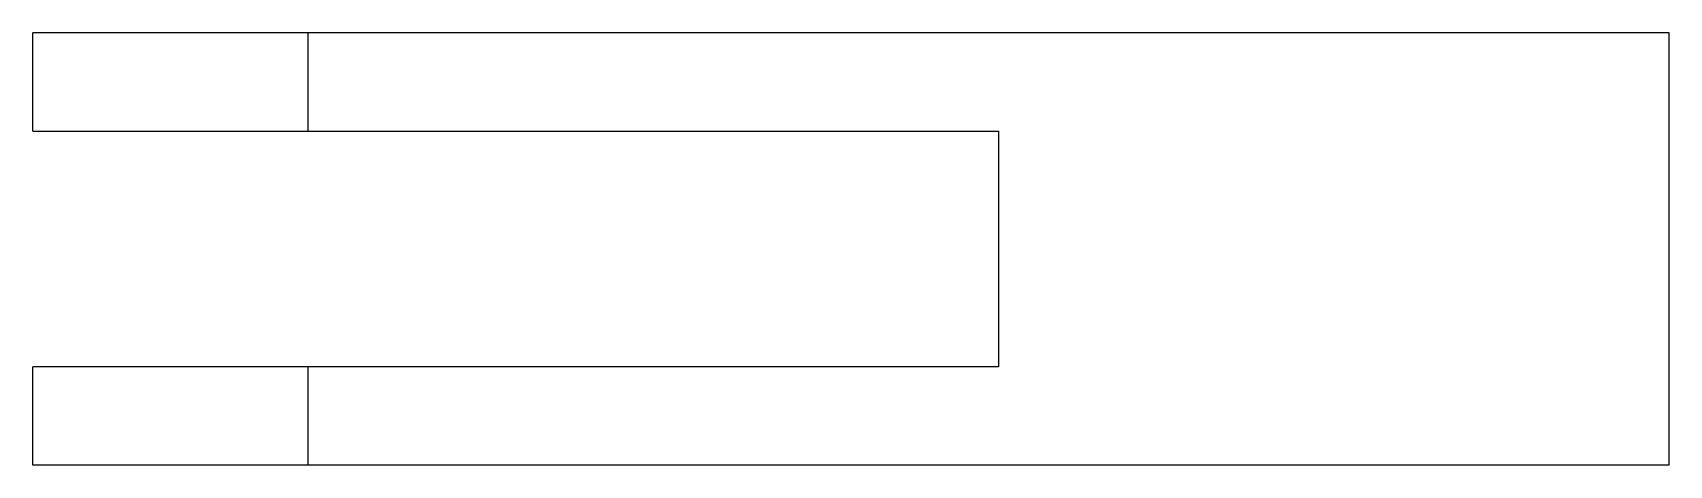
# Model space of a CAD drawing. Header units: metres. Extents: x -29.1 to 54.1, y -22 to 0.
import ezdxf

# ---------------------------------------------------------------- set-up
doc = ezdxf.new("R2010")
doc.units = ezdxf.units.M

msp = doc.modelspace()

# ---------------------------------------------------------------- linework, layer by layer
for points in [[(-29.1, -5), (-29.1, -4.9), (-29.1, -4.8), (-29.1, -4.7), (-29.1, -4.6), (-29.1, -4.5), (-29.1, -4.4), (-29.1, -4.3), (-29.1, -4.2), (-29.1, -4.1), (-29.1, -4), (-29.1, -3.9), (-29.1, -3.8), (-29.1, -3.7), (-29.1, -3.6), (-29.1, -3.5), (-29.1, -3.4), (-29.1, -3.3), (-29.1, -3.2), (-29.1, -3.1), (-29.1, -3), (-29.1, -2.9), (-29.1, -2.8), (-29.1, -2.7), (-29.1, -2.6), (-29.1, -2.5), (-29.1, -2.4), (-29.1, -2.3), (-29.1, -2.2), (-29.1, -2.1), (-29.1, -2), (-29.1, -1.9), (-29.1, -1.8), (-29.1, -1.7), (-29.1, -1.6), (-29.1, -1.5), (-29.1, -1.4), (-29.1, -1.3), (-29.1, -1.2), (-29.1, -1.1), (-29.1, -1), (-29.1, -0.9), (-29.1, -0.8), (-29.1, -0.7), (-29.1, -0.6), (-29.1, -0.5), (-29.1, -0.4), (-29.1, -0.3), (-29.1, -0.2), (-29.1, -0.1), (-29.1, 0)], [(-15.1, 0), (-15.149, 0), (-15.198, 0), (-15.247, 0), (-15.338, 0), (-15.483, 0), (-15.628, 0), (-15.773, 0), (-15.993, 0), (-16.227, 0), (-16.46, 0), (-16.716, 0), (-17.026, 0), (-17.337, 0), (-17.647, 0), (-18.001, 0), (-18.373, 0), (-18.744, 0), (-19.122, 0), (-19.536, 0), (-19.951, 0), (-20.365, 0), (-20.792, 0), (-21.228, 0), (-21.664, 0), (-22.1, 0), (-22.536, 0), (-22.972, 0), (-23.408, 0), (-23.835, 0), (-24.249, 0), (-24.664, 0), (-25.078, 0), (-25.456, 0), (-25.827, 0), (-26.199, 0), (-26.553, 0), (-26.863, 0), (-27.174, 0), (-27.484, 0), (-27.74, 0), (-27.973, 0), (-28.207, 0), (-28.427, 0), (-28.572, 0), (-28.717, 0), (-28.862, 0), (-28.953, 0), (-29.002, 0), (-29.051, 0), (-29.1, 0)], [(-15.1, -5), (-15.1, -4.9), (-15.1, -4.8), (-15.1, -4.7), (-15.1, -4.6), (-15.1, -4.5), (-15.1, -4.4), (-15.1, -4.3), (-15.1, -4.2), (-15.1, -4.1), (-15.1, -4), (-15.1, -3.9), (-15.1, -3.8), (-15.1, -3.7), (-15.1, -3.6), (-15.1, -3.5), (-15.1, -3.4), (-15.1, -3.3), (-15.1, -3.2), (-15.1, -3.1), (-15.1, -3), (-15.1, -2.9), (-15.1, -2.8), (-15.1, -2.7), (-15.1, -2.6), (-15.1, -2.5), (-15.1, -2.4), (-15.1, -2.3), (-15.1, -2.2), (-15.1, -2.1), (-15.1, -2), (-15.1, -1.9), (-15.1, -1.8), (-15.1, -1.7), (-15.1, -1.6), (-15.1, -1.5), (-15.1, -1.4), (-15.1, -1.3), (-15.1, -1.2), (-15.1, -1.1), (-15.1, -1), (-15.1, -0.9), (-15.1, -0.8), (-15.1, -0.7), (-15.1, -0.6), (-15.1, -0.5), (-15.1, -0.4), (-15.1, -0.3), (-15.1, -0.2), (-15.1, -0.1), (-15.1, 0)], [(54.1, 0), (52.716, 0), (51.332, 0), (49.948, 0), (48.564, 0), (47.18, 0), (45.796, 0), (44.412, 0), (43.028, 0), (41.644, 0), (40.26, 0), (38.876, 0), (37.492, 0), (36.108, 0), (34.724, 0), (33.34, 0), (31.956, 0), (30.572, 0), (29.188, 0), (27.804, 0), (26.42, 0), (25.036, 0), (23.652, 0), (22.268, 0), (20.884, 0), (19.5, 0), (18.116, 0), (16.732, 0), (15.348, 0), (13.964, 0), (12.58, 0), (11.196, 0), (9.812, 0), (8.428, 0), (7.044, 0), (5.66, 0), (4.276, 0), (2.892, 0), (1.508, 0), (0.124, 0), (-1.26, 0), (-2.644, 0), (-4.028, 0), (-5.412, 0), (-6.796, 0), (-8.18, 0), (-9.564, 0), (-10.948, 0), (-12.332, 0), (-13.716, 0), (-15.1, 0)], [(54.1, -22), (54.1, -21.56), (54.1, -21.12), (54.1, -20.68), (54.1, -20.24), (54.1, -19.8), (54.1, -19.36), (54.1, -18.92), (54.1, -18.48), (54.1, -18.04), (54.1, -17.6), (54.1, -17.16), (54.1, -16.72), (54.1, -16.28), (54.1, -15.84), (54.1, -15.4), (54.1, -14.96), (54.1, -14.52), (54.1, -14.08), (54.1, -13.64), (54.1, -13.2), (54.1, -12.76), (54.1, -12.32), (54.1, -11.88), (54.1, -11.44), (54.1, -11), (54.1, -10.56), (54.1, -10.12), (54.1, -9.68), (54.1, -9.24), (54.1, -8.8), (54.1, -8.36), (54.1, -7.92), (54.1, -7.48), (54.1, -7.04), (54.1, -6.6), (54.1, -6.16), (54.1, -5.72), (54.1, -5.28), (54.1, -4.84), (54.1, -4.4), (54.1, -3.96), (54.1, -3.52), (54.1, -3.08), (54.1, -2.64), (54.1, -2.2), (54.1, -1.76), (54.1, -1.32), (54.1, -0.88), (54.1, -0.44), (54.1, 0)], [(-29.1, -5), (-29.051, -5), (-29.002, -5), (-28.953, -5), (-28.862, -5), (-28.717, -5), (-28.572, -5), (-28.427, -5), (-28.207, -5), (-27.973, -5), (-27.74, -5), (-27.484, -5), (-27.174, -5), (-26.863, -5), (-26.553, -5), (-26.199, -5), (-25.827, -5), (-25.456, -5), (-25.078, -5), (-24.664, -5), (-24.249, -5), (-23.835, -5), (-23.408, -5), (-22.972, -5), (-22.536, -5), (-22.1, -5), (-21.664, -5), (-21.228, -5), (-20.792, -5), (-20.365, -5), (-19.951, -5), (-19.536, -5), (-19.122, -5), (-18.744, -5), (-18.373, -5), (-18.001, -5), (-17.647, -5), (-17.337, -5), (-17.026, -5), (-16.716, -5), (-16.46, -5), (-16.227, -5), (-15.993, -5), (-15.773, -5), (-15.628, -5), (-15.483, -5), (-15.338, -5), (-15.247, -5), (-15.198, -5), (-15.149, -5), (-15.1, -5)], [(-15.1, -5), (-14.398, -5), (-13.696, -5), (-12.994, -5), (-12.292, -5), (-11.59, -5), (-10.888, -5), (-10.186, -5), (-9.484, -5), (-8.782, -5), (-8.08, -5), (-7.378, -5), (-6.676, -5), (-5.974, -5), (-5.272, -5), (-4.57, -5), (-3.868, -5), (-3.166, -5), (-2.464, -5), (-1.762, -5), (-1.06, -5), (-0.358, -5), (0.344, -5), (1.046, -5), (1.748, -5), (2.45, -5), (3.152, -5), (3.854, -5), (4.556, -5), (5.258, -5), (5.96, -5), (6.662, -5), (7.364, -5), (8.066, -5), (8.768, -5), (9.47, -5), (10.172, -5), (10.874, -5), (11.576, -5), (12.278, -5), (12.98, -5), (13.682, -5), (14.384, -5), (15.086, -5), (15.788, -5), (16.49, -5), (17.192, -5), (17.894, -5), (18.596, -5), (19.298, -5), (20, -5)], [(20, -5), (20, -5.24), (20, -5.48), (20, -5.72), (20, -5.96), (20, -6.2), (20, -6.44), (20, -6.68), (20, -6.92), (20, -7.16), (20, -7.4), (20, -7.64), (20, -7.88), (20, -8.12), (20, -8.36), (20, -8.6), (20, -8.84), (20, -9.08), (20, -9.32), (20, -9.56), (20, -9.8), (20, -10.04), (20, -10.28), (20, -10.52), (20, -10.76), (20, -11), (20, -11.24), (20, -11.48), (20, -11.72), (20, -11.96), (20, -12.2), (20, -12.44), (20, -12.68), (20, -12.92), (20, -13.16), (20, -13.4), (20, -13.64), (20, -13.88), (20, -14.12), (20, -14.36), (20, -14.6), (20, -14.84), (20, -15.08), (20, -15.32), (20, -15.56), (20, -15.8), (20, -16.04), (20, -16.28), (20, -16.52), (20, -16.76), (20, -17)], [(-15.1, -17), (-15.149, -17), (-15.198, -17), (-15.247, -17), (-15.338, -17), (-15.483, -17), (-15.628, -17), (-15.773, -17), (-15.993, -17), (-16.227, -17), (-16.46, -17), (-16.716, -17), (-17.026, -17), (-17.337, -17), (-17.647, -17), (-18.001, -17), (-18.373, -17), (-18.744, -17), (-19.122, -17), (-19.536, -17), (-19.951, -17), (-20.365, -17), (-20.792, -17), (-21.228, -17), (-21.664, -17), (-22.1, -17), (-22.536, -17), (-22.972, -17), (-23.408, -17), (-23.835, -17), (-24.249, -17), (-24.664, -17), (-25.078, -17), (-25.456, -17), (-25.827, -17), (-26.199, -17), (-26.553, -17), (-26.863, -17), (-27.174, -17), (-27.484, -17), (-27.74, -17), (-27.973, -17), (-28.207, -17), (-28.427, -17), (-28.572, -17), (-28.717, -17), (-28.862, -17), (-28.953, -17), (-29.002, -17), (-29.051, -17), (-29.1, -17)], [(-29.1, -22), (-29.1, -21.9), (-29.1, -21.8), (-29.1, -21.7), (-29.1, -21.6), (-29.1, -21.5), (-29.1, -21.4), (-29.1, -21.3), (-29.1, -21.2), (-29.1, -21.1), (-29.1, -21), (-29.1, -20.9), (-29.1, -20.8), (-29.1, -20.7), (-29.1, -20.6), (-29.1, -20.5), (-29.1, -20.4), (-29.1, -20.3), (-29.1, -20.2), (-29.1, -20.1), (-29.1, -20), (-29.1, -19.9), (-29.1, -19.8), (-29.1, -19.7), (-29.1, -19.6), (-29.1, -19.5), (-29.1, -19.4), (-29.1, -19.3), (-29.1, -19.2), (-29.1, -19.1), (-29.1, -19), (-29.1, -18.9), (-29.1, -18.8), (-29.1, -18.7), (-29.1, -18.6), (-29.1, -18.5), (-29.1, -18.4), (-29.1, -18.3), (-29.1, -18.2), (-29.1, -18.1), (-29.1, -18), (-29.1, -17.9), (-29.1, -17.8), (-29.1, -17.7), (-29.1, -17.6), (-29.1, -17.5), (-29.1, -17.4), (-29.1, -17.3), (-29.1, -17.2), (-29.1, -17.1), (-29.1, -17)], [(20, -17), (19.298, -17), (18.596, -17), (17.894, -17), (17.192, -17), (16.49, -17), (15.788, -17), (15.086, -17), (14.384, -17), (13.682, -17), (12.98, -17), (12.278, -17), (11.576, -17), (10.874, -17), (10.172, -17), (9.47, -17), (8.768, -17), (8.066, -17), (7.364, -17), (6.662, -17), (5.96, -17), (5.258, -17), (4.556, -17), (3.854, -17), (3.152, -17), (2.45, -17), (1.748, -17), (1.046, -17), (0.344, -17), (-0.358, -17), (-1.06, -17), (-1.762, -17), (-2.464, -17), (-3.166, -17), (-3.868, -17), (-4.57, -17), (-5.272, -17), (-5.974, -17), (-6.676, -17), (-7.378, -17), (-8.08, -17), (-8.782, -17), (-9.484, -17), (-10.186, -17), (-10.888, -17), (-11.59, -17), (-12.292, -17), (-12.994, -17), (-13.696, -17), (-14.398, -17), (-15.1, -17)], [(-15.1, -22), (-15.1, -21.9), (-15.1, -21.8), (-15.1, -21.7), (-15.1, -21.6), (-15.1, -21.5), (-15.1, -21.4), (-15.1, -21.3), (-15.1, -21.2), (-15.1, -21.1), (-15.1, -21), (-15.1, -20.9), (-15.1, -20.8), (-15.1, -20.7), (-15.1, -20.6), (-15.1, -20.5), (-15.1, -20.4), (-15.1, -20.3), (-15.1, -20.2), (-15.1, -20.1), (-15.1, -20), (-15.1, -19.9), (-15.1, -19.8), (-15.1, -19.7), (-15.1, -19.6), (-15.1, -19.5), (-15.1, -19.4), (-15.1, -19.3), (-15.1, -19.2), (-15.1, -19.1), (-15.1, -19), (-15.1, -18.9), (-15.1, -18.8), (-15.1, -18.7), (-15.1, -18.6), (-15.1, -18.5), (-15.1, -18.4), (-15.1, -18.3), (-15.1, -18.2), (-15.1, -18.1), (-15.1, -18), (-15.1, -17.9), (-15.1, -17.8), (-15.1, -17.7), (-15.1, -17.6), (-15.1, -17.5), (-15.1, -17.4), (-15.1, -17.3), (-15.1, -17.2), (-15.1, -17.1), (-15.1, -17)], [(-15.1, -22), (-15.149, -22), (-15.198, -22), (-15.247, -22), (-15.338, -22), (-15.483, -22), (-15.628, -22), (-15.773, -22), (-15.993, -22), (-16.227, -22), (-16.46, -22), (-16.716, -22), (-17.026, -22), (-17.337, -22), (-17.647, -22), (-18.001, -22), (-18.373, -22), (-18.744, -22), (-19.122, -22), (-19.536, -22), (-19.951, -22), (-20.365, -22), (-20.792, -22), (-21.228, -22), (-21.664, -22), (-22.1, -22), (-22.536, -22), (-22.972, -22), (-23.408, -22), (-23.835, -22), (-24.249, -22), (-24.664, -22), (-25.078, -22), (-25.456, -22), (-25.827, -22), (-26.199, -22), (-26.553, -22), (-26.863, -22), (-27.174, -22), (-27.484, -22), (-27.74, -22), (-27.973, -22), (-28.207, -22), (-28.427, -22), (-28.572, -22), (-28.717, -22), (-28.862, -22), (-28.953, -22), (-29.002, -22), (-29.051, -22), (-29.1, -22)], [(54.1, -22), (52.716, -22), (51.332, -22), (49.948, -22), (48.564, -22), (47.18, -22), (45.796, -22), (44.412, -22), (43.028, -22), (41.644, -22), (40.26, -22), (38.876, -22), (37.492, -22), (36.108, -22), (34.724, -22), (33.34, -22), (31.956, -22), (30.572, -22), (29.188, -22), (27.804, -22), (26.42, -22), (25.036, -22), (23.652, -22), (22.268, -22), (20.884, -22), (19.5, -22), (18.116, -22), (16.732, -22), (15.348, -22), (13.964, -22), (12.58, -22), (11.196, -22), (9.812, -22), (8.428, -22), (7.044, -22), (5.66, -22), (4.276, -22), (2.892, -22), (1.508, -22), (0.124, -22), (-1.26, -22), (-2.644, -22), (-4.028, -22), (-5.412, -22), (-6.796, -22), (-8.18, -22), (-9.564, -22), (-10.948, -22), (-12.332, -22), (-13.716, -22), (-15.1, -22)]]:
    msp.add_lwpolyline(points)

doc.saveas('drawing.dxf')
